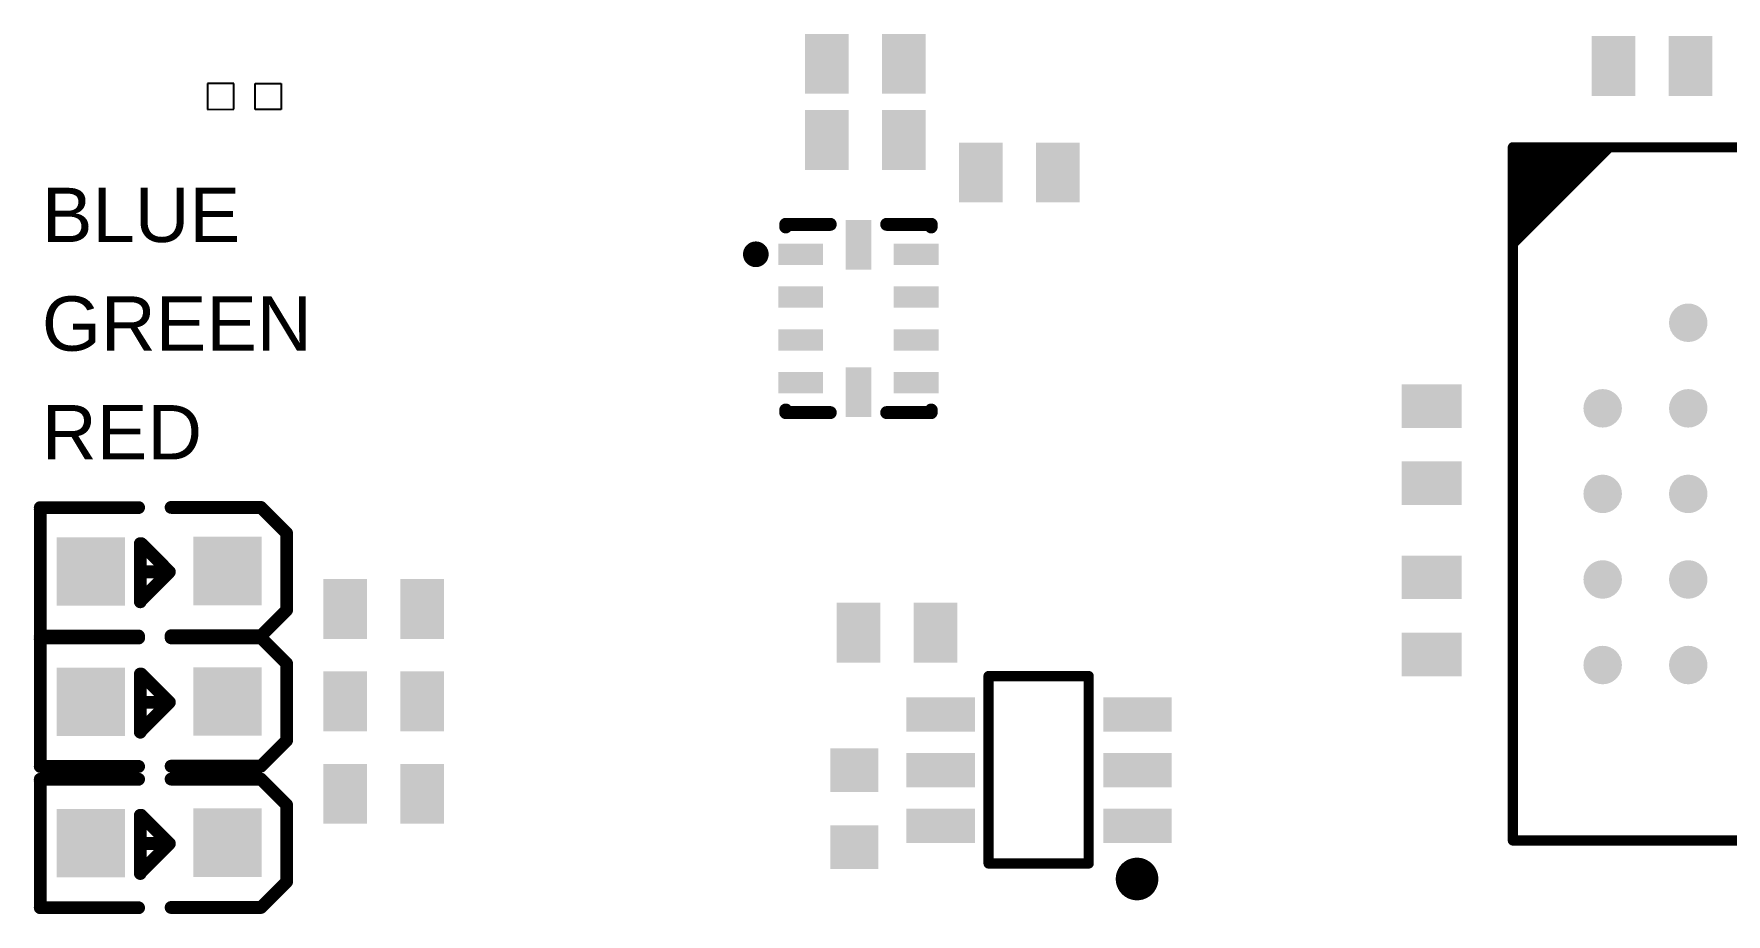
# Model space of a CAD drawing. Header units: inches. Extents: x -3.1 to 90.9, y -0.8 to 60.1.
# Drawn here: x 15.86 to 35.64, y 37.79 to 48.08 of the extents above; entities that cross this region are included whole.
import ezdxf

# ---------------------------------------------------------------- set-up
doc = ezdxf.new("R2010")
doc.units = ezdxf.units.IN
doc.layers.add('Top Overlay', color=2, linetype='Continuous')
doc.layers.add('Top Paste', color=8, linetype='Continuous')
doc.styles.add('Arial', font='', dxfattribs={"height": 0.2})
doc.styles.get('Arial').set_extended_font_data('Arial')

# ---------------------------------------------------------------- blocks, each defined once
blk = doc.blocks.new('UQFN_10_L2_0_W1_5_P0_50_BL_44')
at = {"layer": 'Top Paste'}
for points in [[(-0.875, 0.938), (-0.625, 0.938), (-0.625, 0.413), (-0.875, 0.413)], [(-0.375, 0.938), (-0.125, 0.938), (-0.125, 0.413), (-0.375, 0.413)], [(0.125, 0.938), (0.375, 0.938), (0.375, 0.413), (0.125, 0.413)], [(0.625, 0.938), (0.875, 0.938), (0.875, 0.413), (0.625, 0.413)], [(-1.15, 0.15), (-0.57, 0.15), (-0.57, -0.15), (-1.15, -0.15)], [(0.57, 0.15), (1.15, 0.15), (1.15, -0.15), (0.57, -0.15)], [(-0.875, -0.413), (-0.625, -0.413), (-0.625, -0.938), (-0.875, -0.938)], [(-0.375, -0.413), (-0.125, -0.413), (-0.125, -0.938), (-0.375, -0.938)], [(0.125, -0.413), (0.375, -0.413), (0.375, -0.938), (0.125, -0.938)], [(0.625, -0.413), (0.875, -0.413), (0.875, -0.938), (0.625, -0.938)]]:
    blk.add_hatch(color=8, dxfattribs=at).paths.add_polyline_path(points)
at = {"layer": 'Top Overlay', "const_width": 0.152}
for points in [[(-1.07, 0.85), (-1.1, 0.85)], [(-1.1, 0.33), (-1.1, 0.85)], [(1.1, 0.85), (1.07, 0.85)], [(1.1, 0.33), (1.1, 0.85)], [(-1.1, -0.85), (-1.1, -0.33)], [(1.1, -0.85), (1.1, -0.33)], [(-1.07, -0.85), (-1.1, -0.85)], [(1.1, -0.85), (1.07, -0.85)]]:
    blk.add_lwpolyline(points, dxfattribs=at)
at = {"layer": 'Top Overlay'}
for points, const_width in [([(-1.138, 0.85, 1), (-1.062, 0.85, 1)], 0.076), ([(-1.138, 0.85, 1), (-1.062, 0.85, 1)], 0.076), ([(-1.108, 0.85, 1), (-1.032, 0.85, 1)], 0.076), ([(1.032, 0.85, 1), (1.108, 0.85, 1)], 0.076), ([(1.062, 0.85, 1), (1.138, 0.85, 1)], 0.076), ([(1.062, 0.85, 1), (1.138, 0.85, 1)], 0.076), ([(-1.138, 0.33, 1), (-1.062, 0.33, 1)], 0.076), ([(1.062, 0.33, 1), (1.138, 0.33, 1)], 0.076), ([(-1.138, -0.33, 1), (-1.062, -0.33, 1)], 0.076), ([(1.062, -0.33, 1), (1.138, -0.33, 1)], 0.076), ([(-1.138, -0.85, 1), (-1.062, -0.85, 1)], 0.076), ([(-1.138, -0.85, 1), (-1.062, -0.85, 1)], 0.076), ([(-1.108, -0.85, 1), (-1.032, -0.85, 1)], 0.076), ([(1.032, -0.85, 1), (1.108, -0.85, 1)], 0.076), ([(1.062, -0.85, 1), (1.138, -0.85, 1)], 0.076), ([(1.062, -0.85, 1), (1.138, -0.85, 1)], 0.076), ([(-0.675, -1.2, 1), (-0.825, -1.2, 1)], 0.15), ([(-0.862, -1.2, 1), (-0.787, -1.2, 1)], 0.075), ([(-0.713, -1.2, 1), (-0.638, -1.2, 1)], 0.075)]:
    blk.add_lwpolyline(points, format="xyb", close=True, dxfattribs=dict(at, const_width=const_width))
blk = doc.blocks.new('R0402_47')
at = {"layer": 'Top Paste'}
for points in [[(-0.705, -0.35), (-0.705, 0.35), (-0.195, 0.35), (-0.195, -0.35)], [(0.195, -0.35), (0.195, 0.35), (0.705, 0.35), (0.705, -0.35)]]:
    blk.add_hatch(color=8, dxfattribs=at).paths.add_polyline_path(points)
blk = doc.blocks.new('R0402_48')
at = {"layer": 'Top Paste'}
for points in [[(-0.705, -0.35), (-0.705, 0.35), (-0.195, 0.35), (-0.195, -0.35)], [(0.195, -0.35), (0.195, 0.35), (0.705, 0.35), (0.705, -0.35)]]:
    blk.add_hatch(color=8, dxfattribs=at).paths.add_polyline_path(points)
blk = doc.blocks.new('ICC_BGA24_5X5_BALL_ARRAY_6X8_P1_100')
at = {"layer": 'Top Paste'}
h = blk.add_hatch(color=8, dxfattribs=at)
edge = h.paths.add_edge_path()
edge.add_arc((-1, 2), 0.225, 0, 360)
h = blk.add_hatch(color=8, dxfattribs=at)
edge = h.paths.add_edge_path()
edge.add_arc((0, 2), 0.225, 0, 360)
h = blk.add_hatch(color=8, dxfattribs=at)
edge = h.paths.add_edge_path()
edge.add_arc((1, 2), 0.225, 0, 360)
h = blk.add_hatch(color=8, dxfattribs=at)
edge = h.paths.add_edge_path()
edge.add_arc((2, 2), 0.225, 0, 360)
h = blk.add_hatch(color=8, dxfattribs=at)
edge = h.paths.add_edge_path()
edge.add_arc((-2, 1), 0.225, 0, 360)
h = blk.add_hatch(color=8, dxfattribs=at)
edge = h.paths.add_edge_path()
edge.add_arc((-1, 1), 0.225, 0, 360)
h = blk.add_hatch(color=8, dxfattribs=at)
edge = h.paths.add_edge_path()
edge.add_arc((0, 1), 0.225, 0, 360)
h = blk.add_hatch(color=8, dxfattribs=at)
edge = h.paths.add_edge_path()
edge.add_arc((1, 1), 0.225, 0, 360)
h = blk.add_hatch(color=8, dxfattribs=at)
edge = h.paths.add_edge_path()
edge.add_arc((2, 1), 0.225, 0, 360)
h = blk.add_hatch(color=8, dxfattribs=at)
edge = h.paths.add_edge_path()
edge.add_arc((-2, 0), 0.225, 0, 360)
h = blk.add_hatch(color=8, dxfattribs=at)
edge = h.paths.add_edge_path()
edge.add_arc((-1, 0), 0.225, 0, 360)
h = blk.add_hatch(color=8, dxfattribs=at)
edge = h.paths.add_edge_path()
edge.add_arc((0, 0), 0.225, 0, 360)
h = blk.add_hatch(color=8, dxfattribs=at)
edge = h.paths.add_edge_path()
edge.add_arc((1, 0), 0.225, 0, 360)
h = blk.add_hatch(color=8, dxfattribs=at)
edge = h.paths.add_edge_path()
edge.add_arc((2, 0), 0.225, 0, 360)
h = blk.add_hatch(color=8, dxfattribs=at)
edge = h.paths.add_edge_path()
edge.add_arc((-2, -1), 0.225, 0, 360)
h = blk.add_hatch(color=8, dxfattribs=at)
edge = h.paths.add_edge_path()
edge.add_arc((-1, -1), 0.225, 0, 360)
h = blk.add_hatch(color=8, dxfattribs=at)
edge = h.paths.add_edge_path()
edge.add_arc((0, -1), 0.225, 0, 360)
h = blk.add_hatch(color=8, dxfattribs=at)
edge = h.paths.add_edge_path()
edge.add_arc((1, -1), 0.225, 0, 360)
h = blk.add_hatch(color=8, dxfattribs=at)
edge = h.paths.add_edge_path()
edge.add_arc((2, -1), 0.225, 0, 360)
h = blk.add_hatch(color=8, dxfattribs=at)
edge = h.paths.add_edge_path()
edge.add_arc((-2, -2), 0.225, 0, 360)
h = blk.add_hatch(color=8, dxfattribs=at)
edge = h.paths.add_edge_path()
edge.add_arc((-1, -2), 0.225, 0, 360)
h = blk.add_hatch(color=8, dxfattribs=at)
edge = h.paths.add_edge_path()
edge.add_arc((0, -2), 0.225, 0, 360)
h = blk.add_hatch(color=8, dxfattribs=at)
edge = h.paths.add_edge_path()
edge.add_arc((1, -2), 0.225, 0, 360)
h = blk.add_hatch(color=8, dxfattribs=at)
edge = h.paths.add_edge_path()
edge.add_arc((2, -2), 0.225, 0, 360)
at = {"layer": 'Top Overlay', "const_width": 0.12}
for points in [[(-3.05, 3.9), (-2.9, 4.05)], [(-3.05, 3.775), (-2.775, 4.05)], [(-3.05, 3.625), (-2.625, 4.05)], [(-3.05, 3.475), (-2.475, 4.05)], [(-3.05, 3.325), (-2.325, 4.05)], [(-3.05, 3.025), (-2.025, 4.05)], [(-3.05, 3.175), (-2.175, 4.05)], [(-3.05, 2.925), (-1.925, 4.05)], [(-3.05, 4.05), (3.05, 4.05)], [(-3.05, -4.05), (-3.05, 4.05)], [(3.05, -4.05), (3.05, 4.05)], [(-3.05, -4.05), (3.05, -4.05)]]:
    blk.add_lwpolyline(points, dxfattribs=at)
at = {"layer": 'Top Overlay', "const_width": 0.06}
for points in [[(-3.08, 4.05, 1), (-3.02, 4.05, 1)], [(-3.08, 4.05, 1), (-3.02, 4.05, 1)], [(-3.08, 3.9, 1), (-3.02, 3.9, 1)], [(-2.93, 4.05, 1), (-2.87, 4.05, 1)], [(-2.805, 4.05, 1), (-2.745, 4.05, 1)], [(-2.655, 4.05, 1), (-2.595, 4.05, 1)], [(-2.505, 4.05, 1), (-2.445, 4.05, 1)], [(-2.355, 4.05, 1), (-2.295, 4.05, 1)], [(-2.205, 4.05, 1), (-2.145, 4.05, 1)], [(-2.055, 4.05, 1), (-1.995, 4.05, 1)], [(-1.955, 4.05, 1), (-1.895, 4.05, 1)], [(3.02, 4.05, 1), (3.08, 4.05, 1)], [(3.02, 4.05, 1), (3.08, 4.05, 1)], [(-3.08, 3.775, 1), (-3.02, 3.775, 1)], [(-3.08, 3.625, 1), (-3.02, 3.625, 1)], [(-3.08, 3.475, 1), (-3.02, 3.475, 1)], [(-3.08, 3.325, 1), (-3.02, 3.325, 1)], [(-3.08, 3.175, 1), (-3.02, 3.175, 1)], [(-3.08, 3.025, 1), (-3.02, 3.025, 1)], [(-3.08, 2.925, 1), (-3.02, 2.925, 1)], [(-3.08, -4.05, 1), (-3.02, -4.05, 1)], [(-3.08, -4.05, 1), (-3.02, -4.05, 1)], [(3.02, -4.05, 1), (3.08, -4.05, 1)], [(3.02, -4.05, 1), (3.08, -4.05, 1)]]:
    blk.add_lwpolyline(points, format="xyb", close=True, dxfattribs=at)
blk = doc.blocks.new('R0402_107')
at = {"layer": 'Top Paste'}
for points in [[(-0.705, -0.35), (-0.705, 0.35), (-0.195, 0.35), (-0.195, -0.35)], [(0.195, -0.35), (0.195, 0.35), (0.705, 0.35), (0.705, -0.35)]]:
    blk.add_hatch(color=8, dxfattribs=at).paths.add_polyline_path(points)
blk = doc.blocks.new('R0402_186')
at = {"layer": 'Top Paste'}
for points in [[(-0.705, -0.35), (-0.705, 0.35), (-0.195, 0.35), (-0.195, -0.35)], [(0.195, -0.35), (0.195, 0.35), (0.705, 0.35), (0.705, -0.35)]]:
    blk.add_hatch(color=8, dxfattribs=at).paths.add_polyline_path(points)
blk = doc.blocks.new('R0402_188')
at = {"layer": 'Top Paste'}
for points in [[(-0.705, -0.35), (-0.705, 0.35), (-0.195, 0.35), (-0.195, -0.35)], [(0.195, -0.35), (0.195, 0.35), (0.705, 0.35), (0.705, -0.35)]]:
    blk.add_hatch(color=8, dxfattribs=at).paths.add_polyline_path(points)
blk = doc.blocks.new('C0402_248')
at = {"layer": 'Top Paste'}
for points in [[(-0.705, -0.28), (-0.705, 0.28), (-0.195, 0.28), (-0.195, -0.28)], [(0.195, -0.28), (0.195, 0.28), (0.705, 0.28), (0.705, -0.28)]]:
    blk.add_hatch(color=8, dxfattribs=at).paths.add_polyline_path(points)
blk = doc.blocks.new('LED0603_RD_289')
at = {"layer": 'Top Paste'}
for points in [[(-1.2, -0.403), (-1.2, 0.397), (-0.4, 0.397), (-0.4, -0.403)], [(0.4, -0.397), (0.4, 0.403), (1.2, 0.403), (1.2, -0.397)]]:
    blk.add_hatch(color=8, dxfattribs=at).paths.add_polyline_path(points)
at = {"layer": 'Top Overlay', "const_width": 0.15}
for points in [[(-1.19, 0.754), (-1.49, 0.454)], [(-0.14, 0.754), (-1.19, 0.754)], [(1.39, 0.757), (0.24, 0.757)], [(1.39, 0.757), (1.39, -0.723)], [(-1.49, 0.454), (-1.49, 0.354)], [(-1.49, 0.354), (-1.49, -0.346)], [(0.22, 0.347), (-0.12, 0.007)], [(0.22, 0.357), (0.22, 0.347)], [(0.22, 0.357), (0.22, -0.323)], [(0.21, -0.323), (-0.12, 0.007)], [(0.22, 0.007), (-0.12, 0.007)], [(-1.49, -0.346), (-1.49, -0.446)], [(-1.19, -0.746), (-1.49, -0.446)], [(0.22, -0.323), (0.21, -0.323)], [(-0.14, -0.746), (-1.19, -0.746)], [(1.39, -0.744), (0.24, -0.744)]]:
    blk.add_lwpolyline(points, dxfattribs=at)
at = {"layer": 'Top Overlay', "const_width": 0.075}
for points in [[(-1.227, 0.754, 1), (-1.152, 0.754, 1)], [(-1.227, 0.754, 1), (-1.152, 0.754, 1)], [(-0.177, 0.754, 1), (-0.102, 0.754, 1)], [(0.203, 0.757, 1), (0.278, 0.757, 1)], [(1.353, 0.757, 1), (1.428, 0.757, 1)], [(1.353, 0.757, 1), (1.428, 0.757, 1)], [(-1.527, 0.454, 1), (-1.452, 0.454, 1)], [(-1.527, 0.454, 1), (-1.452, 0.454, 1)], [(-1.527, 0.354, 1), (-1.452, 0.354, 1)], [(-1.527, 0.354, 1), (-1.452, 0.354, 1)], [(0.183, 0.357, 1), (0.258, 0.357, 1)], [(0.183, 0.357, 1), (0.258, 0.357, 1)], [(0.183, 0.347, 1), (0.258, 0.347, 1)], [(0.183, 0.347, 1), (0.258, 0.347, 1)], [(-0.157, 0.007, 1), (-0.082, 0.007, 1)], [(-0.157, 0.007, 1), (-0.082, 0.007, 1)], [(-0.157, 0.007, 1), (-0.082, 0.007, 1)], [(0.183, 0.007, 1), (0.258, 0.007, 1)], [(-1.527, -0.346, 1), (-1.452, -0.346, 1)], [(-1.527, -0.346, 1), (-1.452, -0.346, 1)], [(-1.527, -0.446, 1), (-1.452, -0.446, 1)], [(-1.527, -0.446, 1), (-1.452, -0.446, 1)], [(0.173, -0.323, 1), (0.248, -0.323, 1)], [(0.173, -0.323, 1), (0.248, -0.323, 1)], [(0.183, -0.323, 1), (0.258, -0.323, 1)], [(0.183, -0.323, 1), (0.258, -0.323, 1)], [(-1.227, -0.746, 1), (-1.152, -0.746, 1)], [(-1.227, -0.746, 1), (-1.152, -0.746, 1)], [(-0.177, -0.746, 1), (-0.102, -0.746, 1)], [(0.203, -0.744, 1), (0.278, -0.744, 1)], [(1.353, -0.723, 1), (1.428, -0.723, 1)], [(1.353, -0.744, 1), (1.428, -0.744, 1)]]:
    blk.add_lwpolyline(points, format="xyb", close=True, dxfattribs=at)
blk = doc.blocks.new('LED0603_RD_290')
at = {"layer": 'Top Paste'}
for points in [[(-1.2, -0.403), (-1.2, 0.397), (-0.4, 0.397), (-0.4, -0.403)], [(0.4, -0.397), (0.4, 0.403), (1.2, 0.403), (1.2, -0.397)]]:
    blk.add_hatch(color=8, dxfattribs=at).paths.add_polyline_path(points)
at = {"layer": 'Top Overlay', "const_width": 0.15}
for points in [[(-1.19, 0.754), (-1.49, 0.454)], [(-0.14, 0.754), (-1.19, 0.754)], [(1.39, 0.757), (0.24, 0.757)], [(1.39, 0.757), (1.39, -0.723)], [(-1.49, 0.454), (-1.49, 0.354)], [(-1.49, 0.354), (-1.49, -0.346)], [(0.22, 0.347), (-0.12, 0.007)], [(0.22, 0.357), (0.22, -0.323)], [(0.22, 0.357), (0.22, 0.347)], [(0.22, 0.007), (-0.12, 0.007)], [(0.21, -0.323), (-0.12, 0.007)], [(-1.49, -0.346), (-1.49, -0.446)], [(-1.19, -0.746), (-1.49, -0.446)], [(0.22, -0.323), (0.21, -0.323)], [(-0.14, -0.746), (-1.19, -0.746)], [(1.39, -0.744), (0.24, -0.744)]]:
    blk.add_lwpolyline(points, dxfattribs=at)
at = {"layer": 'Top Overlay', "const_width": 0.075}
for points in [[(-1.227, 0.754, 1), (-1.152, 0.754, 1)], [(-1.227, 0.754, 1), (-1.152, 0.754, 1)], [(-0.177, 0.754, 1), (-0.102, 0.754, 1)], [(0.203, 0.757, 1), (0.278, 0.757, 1)], [(1.353, 0.757, 1), (1.428, 0.757, 1)], [(1.353, 0.757, 1), (1.428, 0.757, 1)], [(-1.527, 0.454, 1), (-1.452, 0.454, 1)], [(-1.527, 0.454, 1), (-1.452, 0.454, 1)], [(-1.527, 0.354, 1), (-1.452, 0.354, 1)], [(-1.527, 0.354, 1), (-1.452, 0.354, 1)], [(0.183, 0.357, 1), (0.258, 0.357, 1)], [(0.183, 0.357, 1), (0.258, 0.357, 1)], [(0.183, 0.347, 1), (0.258, 0.347, 1)], [(0.183, 0.347, 1), (0.258, 0.347, 1)], [(-0.157, 0.007, 1), (-0.082, 0.007, 1)], [(-0.157, 0.007, 1), (-0.082, 0.007, 1)], [(-0.157, 0.007, 1), (-0.082, 0.007, 1)], [(0.183, 0.007, 1), (0.258, 0.007, 1)], [(-1.527, -0.346, 1), (-1.452, -0.346, 1)], [(-1.527, -0.346, 1), (-1.452, -0.346, 1)], [(-1.527, -0.446, 1), (-1.452, -0.446, 1)], [(-1.527, -0.446, 1), (-1.452, -0.446, 1)], [(0.173, -0.323, 1), (0.248, -0.323, 1)], [(0.173, -0.323, 1), (0.248, -0.323, 1)], [(0.183, -0.323, 1), (0.258, -0.323, 1)], [(0.183, -0.323, 1), (0.258, -0.323, 1)], [(-1.227, -0.746, 1), (-1.152, -0.746, 1)], [(-1.227, -0.746, 1), (-1.152, -0.746, 1)], [(-0.177, -0.746, 1), (-0.102, -0.746, 1)], [(0.203, -0.744, 1), (0.278, -0.744, 1)], [(1.353, -0.723, 1), (1.428, -0.723, 1)], [(1.353, -0.744, 1), (1.428, -0.744, 1)]]:
    blk.add_lwpolyline(points, format="xyb", close=True, dxfattribs=at)
blk = doc.blocks.new('LED0603_RD_291')
at = {"layer": 'Top Paste'}
for points in [[(-1.2, -0.403), (-1.2, 0.397), (-0.4, 0.397), (-0.4, -0.403)], [(0.4, -0.397), (0.4, 0.403), (1.2, 0.403), (1.2, -0.397)]]:
    blk.add_hatch(color=8, dxfattribs=at).paths.add_polyline_path(points)
at = {"layer": 'Top Overlay', "const_width": 0.15}
for points in [[(-1.19, 0.754), (-1.49, 0.454)], [(-0.14, 0.754), (-1.19, 0.754)], [(1.39, 0.757), (0.24, 0.757)], [(1.39, 0.757), (1.39, -0.723)], [(-1.49, 0.454), (-1.49, 0.354)], [(-1.49, 0.354), (-1.49, -0.346)], [(0.22, 0.347), (-0.12, 0.007)], [(0.22, 0.357), (0.22, 0.347)], [(0.22, 0.357), (0.22, -0.323)], [(0.21, -0.323), (-0.12, 0.007)], [(0.22, 0.007), (-0.12, 0.007)], [(-1.49, -0.346), (-1.49, -0.446)], [(-1.19, -0.746), (-1.49, -0.446)], [(0.22, -0.323), (0.21, -0.323)], [(-0.14, -0.746), (-1.19, -0.746)], [(1.39, -0.744), (0.24, -0.744)]]:
    blk.add_lwpolyline(points, dxfattribs=at)
at = {"layer": 'Top Overlay', "const_width": 0.075}
for points in [[(-1.227, 0.754, 1), (-1.152, 0.754, 1)], [(-1.227, 0.754, 1), (-1.152, 0.754, 1)], [(-0.177, 0.754, 1), (-0.102, 0.754, 1)], [(0.203, 0.757, 1), (0.278, 0.757, 1)], [(1.353, 0.757, 1), (1.428, 0.757, 1)], [(1.353, 0.757, 1), (1.428, 0.757, 1)], [(-1.527, 0.454, 1), (-1.452, 0.454, 1)], [(-1.527, 0.454, 1), (-1.452, 0.454, 1)], [(-1.527, 0.354, 1), (-1.452, 0.354, 1)], [(-1.527, 0.354, 1), (-1.452, 0.354, 1)], [(0.183, 0.357, 1), (0.258, 0.357, 1)], [(0.183, 0.357, 1), (0.258, 0.357, 1)], [(0.183, 0.347, 1), (0.258, 0.347, 1)], [(0.183, 0.347, 1), (0.258, 0.347, 1)], [(-0.157, 0.007, 1), (-0.082, 0.007, 1)], [(-0.157, 0.007, 1), (-0.082, 0.007, 1)], [(-0.157, 0.007, 1), (-0.082, 0.007, 1)], [(0.183, 0.007, 1), (0.258, 0.007, 1)], [(-1.527, -0.346, 1), (-1.452, -0.346, 1)], [(-1.527, -0.346, 1), (-1.452, -0.346, 1)], [(-1.527, -0.446, 1), (-1.452, -0.446, 1)], [(-1.527, -0.446, 1), (-1.452, -0.446, 1)], [(0.173, -0.323, 1), (0.248, -0.323, 1)], [(0.173, -0.323, 1), (0.248, -0.323, 1)], [(0.183, -0.323, 1), (0.258, -0.323, 1)], [(0.183, -0.323, 1), (0.258, -0.323, 1)], [(-1.227, -0.746, 1), (-1.152, -0.746, 1)], [(-1.227, -0.746, 1), (-1.152, -0.746, 1)], [(-0.177, -0.746, 1), (-0.102, -0.746, 1)], [(0.203, -0.744, 1), (0.278, -0.744, 1)], [(1.353, -0.723, 1), (1.428, -0.723, 1)], [(1.353, -0.744, 1), (1.428, -0.744, 1)]]:
    blk.add_lwpolyline(points, format="xyb", close=True, dxfattribs=at)
blk = doc.blocks.new('R0402_319')
at = {"layer": 'Top Paste'}
for points in [[(-0.705, -0.35), (-0.705, 0.35), (-0.195, 0.35), (-0.195, -0.35)], [(0.195, -0.35), (0.195, 0.35), (0.705, 0.35), (0.705, -0.35)]]:
    blk.add_hatch(color=8, dxfattribs=at).paths.add_polyline_path(points)
blk = doc.blocks.new('R0402_324')
at = {"layer": 'Top Paste'}
for points in [[(-0.705, -0.35), (-0.705, 0.35), (-0.195, 0.35), (-0.195, -0.35)], [(0.195, -0.35), (0.195, 0.35), (0.705, 0.35), (0.705, -0.35)]]:
    blk.add_hatch(color=8, dxfattribs=at).paths.add_polyline_path(points)
blk = doc.blocks.new('R0402_362')
at = {"layer": 'Top Paste'}
for points in [[(-0.705, -0.35), (-0.705, 0.35), (-0.195, 0.35), (-0.195, -0.35)], [(0.195, -0.35), (0.195, 0.35), (0.705, 0.35), (0.705, -0.35)]]:
    blk.add_hatch(color=8, dxfattribs=at).paths.add_polyline_path(points)
blk = doc.blocks.new('R0402_365')
at = {"layer": 'Top Paste'}
for points in [[(-0.705, -0.35), (-0.705, 0.35), (-0.195, 0.35), (-0.195, -0.35)], [(0.195, -0.35), (0.195, 0.35), (0.705, 0.35), (0.705, -0.35)]]:
    blk.add_hatch(color=8, dxfattribs=at).paths.add_polyline_path(points)
blk = doc.blocks.new('R0402_367')
at = {"layer": 'Top Paste'}
for points in [[(-0.705, -0.35), (-0.705, 0.35), (-0.195, 0.35), (-0.195, -0.35)], [(0.195, -0.35), (0.195, 0.35), (0.705, 0.35), (0.705, -0.35)]]:
    blk.add_hatch(color=8, dxfattribs=at).paths.add_polyline_path(points)
blk = doc.blocks.new('SC70_6_L2_1_W1_3_P0_65_LS2_3_BL_373')
at = {"layer": 'Top Paste'}
for points in [[(-0.85, 1.55), (-0.45, 1.55), (-0.45, 0.75), (-0.85, 0.75)], [(0.2, 0.75), (-0.2, 0.75), (-0.2, 1.55), (0.2, 1.55)], [(0.45, 1.55), (0.85, 1.55), (0.85, 0.75), (0.45, 0.75)], [(-0.85, -0.75), (-0.45, -0.75), (-0.45, -1.55), (-0.85, -1.55)], [(-0.2, -0.75), (0.2, -0.75), (0.2, -1.55), (-0.2, -1.55)], [(0.45, -0.75), (0.85, -0.75), (0.85, -1.55), (0.45, -1.55)]]:
    blk.add_hatch(color=8, dxfattribs=at).paths.add_polyline_path(points)
at = {"layer": 'Top Overlay', "const_width": 0.12}
for points in [[(-1.09, 0.59), (-1.09, -0.58)], [(-1.09, 0.59), (1.1, 0.59)], [(1.1, 0.59), (1.1, -0.57)], [(-1.09, -0.58), (-1.08, -0.58)], [(-1.08, -0.58), (1.1, -0.58)], [(1.1, -0.57), (1.1, -0.58)]]:
    blk.add_lwpolyline(points, dxfattribs=at)
at = {"layer": 'Top Overlay'}
for points, const_width in [([(-1.12, 0.59, 1), (-1.06, 0.59, 1)], 0.06), ([(-1.12, 0.59, 1), (-1.06, 0.59, 1)], 0.06), ([(1.07, 0.59, 1), (1.13, 0.59, 1)], 0.06), ([(1.07, 0.59, 1), (1.13, 0.59, 1)], 0.06), ([(-1.12, -0.58, 1), (-1.06, -0.58, 1)], 0.06), ([(-1.12, -0.58, 1), (-1.06, -0.58, 1)], 0.06), ([(-1.11, -0.58, 1), (-1.05, -0.58, 1)], 0.06), ([(-1.11, -0.58, 1), (-1.05, -0.58, 1)], 0.06), ([(1.07, -0.57, 1), (1.13, -0.57, 1)], 0.06), ([(1.07, -0.57, 1), (1.13, -0.57, 1)], 0.06), ([(1.07, -0.58, 1), (1.13, -0.58, 1)], 0.06), ([(1.07, -0.58, 1), (1.13, -0.58, 1)], 0.06), ([(-1.333, -1.021, 1), (-1.209, -1.021, 1)], 0.124), ([(-1.333, -1.021, 1), (-1.209, -1.021, 1)], 0.124), ([(-1.335, -1.27, 1), (-1.21, -1.27, 1)], 0.124), ([(-1.332, -1.27, 1), (-1.208, -1.27, 1)], 0.124)]:
    blk.add_lwpolyline(points, format="xyb", close=True, dxfattribs=dict(at, const_width=const_width))
at = {"layer": 'Top Overlay', "const_width": 0.249}
for points in [[(-1.273, -1.27, -0.994911), (-1.271, -1.021)], [(-1.271, -1.021, -0.994911), (-1.27, -1.27)]]:
    blk.add_lwpolyline(points, format="xyb", dxfattribs=at)
blk = doc.blocks.new('C0201_407')
at = {"layer": 'Top Paste'}
for p, q in [((-0.124, 0.149), (-0.432, 0.149)), ((-0.432, 0.149), (-0.432, -0.152)), ((-0.124, -0.149), (-0.124, 0.149)), ((0.127, -0.152), (0.127, 0.152)), ((0.127, 0.152), (0.432, 0.152)), ((0.432, 0.152), (0.432, -0.152)), ((-0.432, -0.152), (-0.124, -0.149)), ((0.432, -0.152), (0.127, -0.152))]:
    blk.add_line(p, q, dxfattribs=at)

msp = doc.modelspace()

# ---------------------------------------------------------------- block references
for name, p in [('R0402_48', (25.579, 47.726)), ('R0402_186', (34.775, 47.7)), ('C0201_407', (18.32, 47.345)), ('ICC_BGA24_5X5_BALL_ARRAY_6X8_P1_100', (36.2, 42.7)), ('R0402_367', (19.95, 41.354)), ('R0402_365', (19.95, 40.275)), ('R0402_362', (19.95, 39.195))]:
    msp.add_blockref(name, p)
for name, p, rotation in [('R0402_47', (25.579, 46.837), 180), ('R0402_324', (27.382, 46.456), 180), ('UQFN_10_L2_0_W1_5_P0_50_BL_44', (25.5, 44.75), 270), ('R0402_107', (32.2, 43.275), 90), ('LED0603_RD_289', (17.325, 41.796), 180), ('R0402_188', (32.2, 41.275), 90), ('R0402_319', (25.95, 41.077), 180), ('LED0603_RD_290', (17.325, 40.272), 180), ('SC70_6_L2_1_W1_3_P0_65_LS2_3_BL_373', (27.611, 39.471), 90), ('C0402_248', (25.452, 39.021), 270), ('LED0603_RD_291', (17.325, 38.621), 180)]:
    msp.add_blockref(name, p, dxfattribs=dict(rotation=rotation))

# ---------------------------------------------------------------- texts
at = {"layer": 'Top Overlay', "style": 'Arial'}
for s, p in [('BLUE', (15.954, 45.643)), ('GREEN', (15.954, 44.373)), ('RED', (15.954, 43.103))]:
    msp.add_text(s, height=0.635, dxfattribs=at).set_placement(p)

doc.saveas('drawing.dxf')
